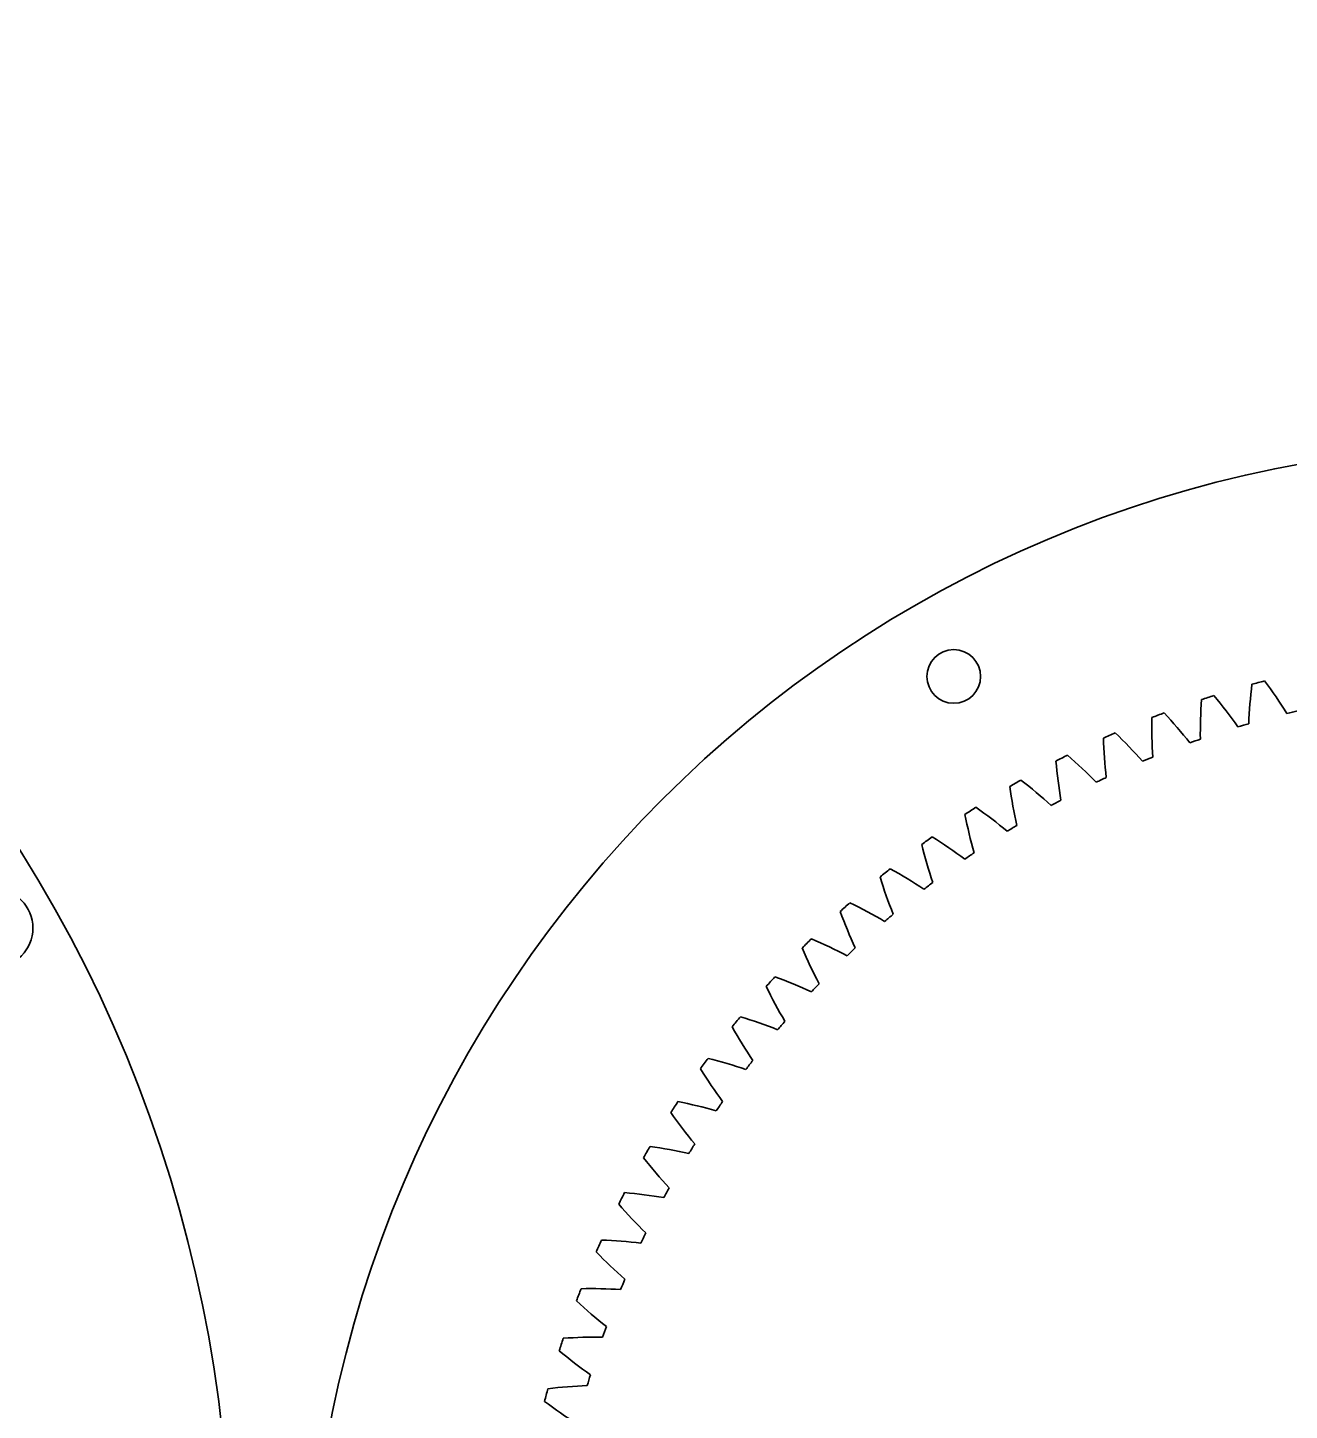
# Model space of a CAD drawing. Header units: inches. Extents: x -10.4 to 15.5, y -3.4 to 11.2.
# Drawn here: x 2.55 to 8.59, y 4.59 to 11.21 of the extents above; entities that cross this region are included whole.
import ezdxf

# ---------------------------------------------------------------- set-up
doc = ezdxf.new("R2010")
doc.units = ezdxf.units.IN
doc.header["$MEASUREMENT"] = 0
doc.layers.add('Layer 1', color=7, linetype='Continuous')

# ---------------------------------------------------------------- blocks, each defined once
blk = doc.blocks.new('block 22')
at = {"layer": 'Layer 1', "color": 7, "lineweight": 35}
blk.add_open_spline([(8.6316, 7.9426), (8.6141, 7.9385), (8.5967, 7.9344), (8.5793, 7.9301)], degree=3, dxfattribs=at)
blk = doc.blocks.new('block 23')
at = {"layer": 'Layer 1', "color": 7, "lineweight": 35}
blk.add_open_spline([(8.5793, 7.9301), (8.5456, 7.9833), (8.5097, 8.0352), (8.4718, 8.0856)], degree=3, dxfattribs=at)
blk = doc.blocks.new('block 24')
at = {"layer": 'Layer 1', "color": 7, "lineweight": 35}
blk.add_open_spline([(8.4718, 8.0856), (8.4517, 8.0804), (8.4317, 8.075), (8.4116, 8.0695)], degree=3, dxfattribs=at)
blk = doc.blocks.new('block 25')
at = {"layer": 'Layer 1', "color": 7, "lineweight": 35}
blk.add_open_spline([(8.4116, 8.0695), (8.404, 8.0069), (8.3989, 7.944), (8.3963, 7.881)], degree=3, dxfattribs=at)
blk = doc.blocks.new('block 26')
at = {"layer": 'Layer 1', "color": 7, "lineweight": 35}
blk.add_open_spline([(8.3963, 7.881), (8.3791, 7.876), (8.3619, 7.871), (8.3447, 7.8658)], degree=3, dxfattribs=at)
blk = doc.blocks.new('block 27')
at = {"layer": 'Layer 1', "color": 7, "lineweight": 35}
blk.add_open_spline([(8.3447, 7.8658), (8.3083, 7.9172), (8.2697, 7.9671), (8.2293, 8.0155)], degree=3, dxfattribs=at)
blk = doc.blocks.new('block 28')
at = {"layer": 'Layer 1', "color": 7, "lineweight": 35}
blk.add_open_spline([(8.2293, 8.0155), (8.2095, 8.0092), (8.1897, 8.0028), (8.17, 7.9962)], degree=3, dxfattribs=at)
blk = doc.blocks.new('block 29')
at = {"layer": 'Layer 1', "color": 7, "lineweight": 35}
blk.add_open_spline([(8.17, 7.9962), (8.1657, 7.9333), (8.1638, 7.8703), (8.1646, 7.8072)], degree=3, dxfattribs=at)
blk = doc.blocks.new('block 30')
at = {"layer": 'Layer 1', "color": 7, "lineweight": 35}
blk.add_open_spline([(8.1646, 7.8072), (8.1476, 7.8013), (8.1307, 7.7953), (8.1139, 7.7893)], degree=3, dxfattribs=at)
blk = doc.blocks.new('block 31')
at = {"layer": 'Layer 1', "color": 7, "lineweight": 35}
blk.add_open_spline([(8.1139, 7.7893), (8.0748, 7.8387), (8.0337, 7.8866), (7.9907, 7.9327)], degree=3, dxfattribs=at)
blk = doc.blocks.new('block 32')
at = {"layer": 'Layer 1', "color": 7, "lineweight": 35}
blk.add_open_spline([(7.9907, 7.9327), (7.9713, 7.9254), (7.9519, 7.918), (7.9325, 7.9104)], degree=3, dxfattribs=at)
blk = doc.blocks.new('block 33')
at = {"layer": 'Layer 1', "color": 7, "lineweight": 35}
blk.add_open_spline([(7.9325, 7.9104), (7.9315, 7.8474), (7.933, 7.7843), (7.937, 7.7214)], degree=3, dxfattribs=at)
blk = doc.blocks.new('block 34')
at = {"layer": 'Layer 1', "color": 7, "lineweight": 35}
blk.add_open_spline([(7.937, 7.7214), (7.9204, 7.7146), (7.9038, 7.7078), (7.8873, 7.7008)], degree=3, dxfattribs=at)
blk = doc.blocks.new('block 35')
at = {"layer": 'Layer 1', "color": 7, "lineweight": 35}
blk.add_open_spline([(7.8873, 7.7008), (7.8457, 7.7481), (7.8021, 7.7938), (7.7568, 7.8376)], degree=3, dxfattribs=at)
blk = doc.blocks.new('block 36')
at = {"layer": 'Layer 1', "color": 7, "lineweight": 35}
blk.add_open_spline([(7.7568, 7.8376), (7.7378, 7.8293), (7.7188, 7.8208), (7.6999, 7.8123)], degree=3, dxfattribs=at)
blk = doc.blocks.new('block 37')
at = {"layer": 'Layer 1', "color": 7, "lineweight": 35}
blk.add_open_spline([(7.6999, 7.8123), (7.7021, 7.7493), (7.7069, 7.6864), (7.7142, 7.6237)], degree=3, dxfattribs=at)
blk = doc.blocks.new('block 38')
at = {"layer": 'Layer 1', "color": 7, "lineweight": 35}
blk.add_open_spline([(7.7142, 7.6237), (7.698, 7.6161), (7.6818, 7.6084), (7.6657, 7.6006)], degree=3, dxfattribs=at)
blk = doc.blocks.new('block 39')
at = {"layer": 'Layer 1', "color": 7, "lineweight": 35}
blk.add_open_spline([(7.6657, 7.6006), (7.6216, 7.6457), (7.5758, 7.689), (7.5282, 7.7304)], degree=3, dxfattribs=at)
blk = doc.blocks.new('block 40')
at = {"layer": 'Layer 1', "color": 7, "lineweight": 35}
blk.add_open_spline([(7.5282, 7.7304), (7.5096, 7.7211), (7.4911, 7.7116), (7.4727, 7.7021)], degree=3, dxfattribs=at)
blk = doc.blocks.new('block 41')
at = {"layer": 'Layer 1', "color": 7, "lineweight": 35}
blk.add_open_spline([(7.4727, 7.7021), (7.4782, 7.6393), (7.4863, 7.5767), (7.4969, 7.5146)], degree=3, dxfattribs=at)
blk = doc.blocks.new('block 42')
at = {"layer": 'Layer 1', "color": 7, "lineweight": 35}
blk.add_open_spline([(7.4969, 7.5146), (7.4811, 7.5061), (7.4653, 7.4976), (7.4496, 7.4889)], degree=3, dxfattribs=at)
blk = doc.blocks.new('block 43')
at = {"layer": 'Layer 1', "color": 7, "lineweight": 35}
blk.add_open_spline([(7.4496, 7.4889), (7.4033, 7.5316), (7.3552, 7.5725), (7.3055, 7.6113)], degree=3, dxfattribs=at)
blk = doc.blocks.new('block 44')
at = {"layer": 'Layer 1', "color": 7, "lineweight": 35}
blk.add_open_spline([(7.3055, 7.6113), (7.2875, 7.6011), (7.2695, 7.5907), (7.2516, 7.5802)], degree=3, dxfattribs=at)
blk = doc.blocks.new('block 45')
at = {"layer": 'Layer 1', "color": 7, "lineweight": 35}
blk.add_open_spline([(7.2516, 7.5802), (7.2604, 7.5178), (7.2717, 7.4557), (7.2856, 7.3942)], degree=3, dxfattribs=at)
blk = doc.blocks.new('block 46')
at = {"layer": 'Layer 1', "color": 7, "lineweight": 35}
blk.add_open_spline([(7.2856, 7.3942), (7.2702, 7.3849), (7.2549, 7.3755), (7.2397, 7.3661)], degree=3, dxfattribs=at)
blk = doc.blocks.new('block 47')
at = {"layer": 'Layer 1', "color": 7, "lineweight": 35}
blk.add_open_spline([(7.2397, 7.3661), (7.1912, 7.4063), (7.141, 7.4446), (7.0894, 7.4808)], degree=3, dxfattribs=at)
blk = doc.blocks.new('block 48')
at = {"layer": 'Layer 1', "color": 7, "lineweight": 35}
blk.add_open_spline([(7.0894, 7.4808), (7.0719, 7.4696), (7.0545, 7.4583), (7.0371, 7.4469)], degree=3, dxfattribs=at)
blk = doc.blocks.new('block 49')
at = {"layer": 'Layer 1', "color": 7, "lineweight": 35}
blk.add_open_spline([(7.0371, 7.4469), (7.0492, 7.385), (7.0638, 7.3236), (7.0808, 7.2629)], degree=3, dxfattribs=at)
blk = doc.blocks.new('block 50')
at = {"layer": 'Layer 1', "color": 7, "lineweight": 35}
blk.add_open_spline([(7.0808, 7.2629), (7.066, 7.2528), (7.0512, 7.2427), (7.0365, 7.2324)], degree=3, dxfattribs=at)
blk = doc.blocks.new('block 51')
at = {"layer": 'Layer 1', "color": 7, "lineweight": 35}
blk.add_open_spline([(7.0365, 7.2324), (6.9859, 7.2701), (6.9338, 7.3057), (6.8804, 7.3391)], degree=3, dxfattribs=at)
blk = doc.blocks.new('block 52')
at = {"layer": 'Layer 1', "color": 7, "lineweight": 35}
blk.add_open_spline([(6.8804, 7.3391), (6.8635, 7.327), (6.8467, 7.3148), (6.83, 7.3025)], degree=3, dxfattribs=at)
blk = doc.blocks.new('block 53')
at = {"layer": 'Layer 1', "color": 7, "lineweight": 35}
blk.add_open_spline([(6.83, 7.3025), (6.8453, 7.2413), (6.8631, 7.1808), (6.8832, 7.1211)], degree=3, dxfattribs=at)
blk = doc.blocks.new('block 54')
at = {"layer": 'Layer 1', "color": 7, "lineweight": 35}
blk.add_open_spline([(6.8832, 7.1211), (6.8689, 7.1103), (6.8547, 7.0993), (6.8405, 7.0883)], degree=3, dxfattribs=at)
blk = doc.blocks.new('block 55')
at = {"layer": 'Layer 1', "color": 7, "lineweight": 35}
blk.add_open_spline([(6.8405, 7.0883), (6.7881, 7.1233), (6.7342, 7.1561), (6.6791, 7.1867)], degree=3, dxfattribs=at)
blk = doc.blocks.new('block 56')
at = {"layer": 'Layer 1', "color": 7, "lineweight": 35}
blk.add_open_spline([(6.6791, 7.1867), (6.6629, 7.1738), (6.6467, 7.1607), (6.6307, 7.1475)], degree=3, dxfattribs=at)
blk = doc.blocks.new('block 57')
at = {"layer": 'Layer 1', "color": 7, "lineweight": 35}
blk.add_open_spline([(6.6307, 7.1475), (6.6492, 7.0872), (6.67, 7.0277), (6.6933, 6.9691)], degree=3, dxfattribs=at)
blk = doc.blocks.new('block 58')
at = {"layer": 'Layer 1', "color": 7, "lineweight": 35}
blk.add_open_spline([(6.6933, 6.9691), (6.6796, 6.9575), (6.666, 6.9459), (6.6524, 6.9342)], degree=3, dxfattribs=at)
blk = doc.blocks.new('block 59')
at = {"layer": 'Layer 1', "color": 7, "lineweight": 35}
blk.add_open_spline([(6.6524, 6.9342), (6.5982, 6.9663), (6.5427, 6.9963), (6.486, 7.024)], degree=3, dxfattribs=at)
blk = doc.blocks.new('block 60')
at = {"layer": 'Layer 1', "color": 7, "lineweight": 35}
blk.add_open_spline([(6.486, 7.024), (6.4705, 7.0102), (6.4551, 6.9963), (6.4397, 6.9823)], degree=3, dxfattribs=at)
blk = doc.blocks.new('block 61')
at = {"layer": 'Layer 1', "color": 7, "lineweight": 35}
blk.add_open_spline([(6.4397, 6.9823), (6.4613, 6.9231), (6.4853, 6.8647), (6.5116, 6.8074)], degree=3, dxfattribs=at)
blk = doc.blocks.new('block 62')
at = {"layer": 'Layer 1', "color": 7, "lineweight": 35}
blk.add_open_spline([(6.5116, 6.8074), (6.4986, 6.7952), (6.4856, 6.7828), (6.4726, 6.7704)], degree=3, dxfattribs=at)
blk = doc.blocks.new('block 63')
at = {"layer": 'Layer 1', "color": 7, "lineweight": 35}
blk.add_open_spline([(6.4726, 6.7704), (6.4168, 6.7997), (6.3598, 6.8267), (6.3018, 6.8514)], degree=3, dxfattribs=at)
blk = doc.blocks.new('block 64')
at = {"layer": 'Layer 1', "color": 7, "lineweight": 35}
blk.add_open_spline([(6.3018, 6.8514), (6.287, 6.8368), (6.2723, 6.8221), (6.2577, 6.8073)], degree=3, dxfattribs=at)
blk = doc.blocks.new('block 65')
at = {"layer": 'Layer 1', "color": 7, "lineweight": 35}
blk.add_open_spline([(6.2577, 6.8073), (6.2824, 6.7493), (6.3094, 6.6923), (6.3387, 6.6364)], degree=3, dxfattribs=at)
blk = doc.blocks.new('block 66')
at = {"layer": 'Layer 1', "color": 7, "lineweight": 35}
blk.add_open_spline([(6.3387, 6.6364), (6.3262, 6.6235), (6.3139, 6.6105), (6.3016, 6.5974)], degree=3, dxfattribs=at)
blk = doc.blocks.new('block 67')
at = {"layer": 'Layer 1', "color": 7, "lineweight": 35}
blk.add_open_spline([(6.3016, 6.5974), (6.2443, 6.6237), (6.186, 6.6477), (6.1268, 6.6693)], degree=3, dxfattribs=at)
blk = doc.blocks.new('block 68')
at = {"layer": 'Layer 1', "color": 7, "lineweight": 35}
blk.add_open_spline([(6.1268, 6.6693), (6.1128, 6.654), (6.0989, 6.6386), (6.0851, 6.623)], degree=3, dxfattribs=at)
blk = doc.blocks.new('block 69')
at = {"layer": 'Layer 1', "color": 7, "lineweight": 35}
blk.add_open_spline([(6.0851, 6.623), (6.1128, 6.5664), (6.1427, 6.5109), (6.1749, 6.4566)], degree=3, dxfattribs=at)
blk = doc.blocks.new('block 70')
at = {"layer": 'Layer 1', "color": 7, "lineweight": 35}
blk.add_open_spline([(6.1749, 6.4566), (6.1632, 6.4431), (6.1515, 6.4294), (6.1399, 6.4157)], degree=3, dxfattribs=at)
blk = doc.blocks.new('block 71')
at = {"layer": 'Layer 1', "color": 7, "lineweight": 35}
blk.add_open_spline([(6.1399, 6.4157), (6.0813, 6.439), (6.0218, 6.4599), (5.9616, 6.4784)], degree=3, dxfattribs=at)
blk = doc.blocks.new('block 72')
at = {"layer": 'Layer 1', "color": 7, "lineweight": 35}
blk.add_open_spline([(5.9616, 6.4784), (5.9484, 6.4623), (5.9353, 6.4462), (5.9223, 6.43)], degree=3, dxfattribs=at)
blk = doc.blocks.new('block 73')
at = {"layer": 'Layer 1', "color": 7, "lineweight": 35}
blk.add_open_spline([(5.9223, 6.43), (5.953, 6.3749), (5.9858, 6.321), (6.0207, 6.2685)], degree=3, dxfattribs=at)
blk = doc.blocks.new('block 74')
at = {"layer": 'Layer 1', "color": 7, "lineweight": 35}
blk.add_open_spline([(6.0207, 6.2685), (6.0097, 6.2544), (5.9988, 6.2401), (5.988, 6.2258)], degree=3, dxfattribs=at)
blk = doc.blocks.new('block 75')
at = {"layer": 'Layer 1', "color": 7, "lineweight": 35}
blk.add_open_spline([(5.988, 6.2258), (5.9282, 6.246), (5.8677, 6.2638), (5.8065, 6.2791)], degree=3, dxfattribs=at)
blk = doc.blocks.new('block 76')
at = {"layer": 'Layer 1', "color": 7, "lineweight": 35}
blk.add_open_spline([(5.8065, 6.2791), (5.7942, 6.2624), (5.782, 6.2455), (5.7699, 6.2287)], degree=3, dxfattribs=at)
blk = doc.blocks.new('block 77')
at = {"layer": 'Layer 1', "color": 7, "lineweight": 35}
blk.add_open_spline([(5.7699, 6.2287), (5.8034, 6.1752), (5.839, 6.1232), (5.8766, 6.0726)], degree=3, dxfattribs=at)
blk = doc.blocks.new('block 78')
at = {"layer": 'Layer 1', "color": 7, "lineweight": 35}
blk.add_open_spline([(5.8766, 6.0726), (5.8664, 6.0579), (5.8562, 6.0431), (5.8462, 6.0282)], degree=3, dxfattribs=at)
blk = doc.blocks.new('block 79')
at = {"layer": 'Layer 1', "color": 7, "lineweight": 35}
blk.add_open_spline([(5.8462, 6.0282), (5.7854, 6.0453), (5.7241, 6.0598), (5.6622, 6.0719)], degree=3, dxfattribs=at)
blk = doc.blocks.new('block 80')
at = {"layer": 'Layer 1', "color": 7, "lineweight": 35}
blk.add_open_spline([(5.6622, 6.0719), (5.6508, 6.0546), (5.6394, 6.0372), (5.6282, 6.0196)], degree=3, dxfattribs=at)
blk = doc.blocks.new('block 81')
at = {"layer": 'Layer 1', "color": 7, "lineweight": 35}
blk.add_open_spline([(5.6282, 6.0196), (5.6645, 5.968), (5.7027, 5.9179), (5.743, 5.8694)], degree=3, dxfattribs=at)
blk = doc.blocks.new('block 82')
at = {"layer": 'Layer 1', "color": 7, "lineweight": 35}
blk.add_open_spline([(5.743, 5.8694), (5.7335, 5.8541), (5.7242, 5.8388), (5.7149, 5.8235)], degree=3, dxfattribs=at)
blk = doc.blocks.new('block 83')
at = {"layer": 'Layer 1', "color": 7, "lineweight": 35}
blk.add_open_spline([(5.7149, 5.8235), (5.6534, 5.8373), (5.5913, 5.8486), (5.5289, 5.8575)], degree=3, dxfattribs=at)
blk = doc.blocks.new('block 84')
at = {"layer": 'Layer 1', "color": 7, "lineweight": 35}
blk.add_open_spline([(5.5289, 5.8575), (5.5184, 5.8396), (5.508, 5.8216), (5.4977, 5.8035)], degree=3, dxfattribs=at)
blk = doc.blocks.new('block 85')
at = {"layer": 'Layer 1', "color": 7, "lineweight": 35}
blk.add_open_spline([(5.4977, 5.8035), (5.5366, 5.7539), (5.5774, 5.7058), (5.6202, 5.6594)], degree=3, dxfattribs=at)
blk = doc.blocks.new('block 86')
at = {"layer": 'Layer 1', "color": 7, "lineweight": 35}
blk.add_open_spline([(5.6202, 5.6594), (5.6115, 5.6437), (5.603, 5.628), (5.5945, 5.6122)], degree=3, dxfattribs=at)
blk = doc.blocks.new('block 87')
at = {"layer": 'Layer 1', "color": 7, "lineweight": 35}
blk.add_open_spline([(5.5945, 5.6122), (5.5323, 5.6227), (5.4698, 5.6308), (5.407, 5.6364)], degree=3, dxfattribs=at)
blk = doc.blocks.new('block 88')
at = {"layer": 'Layer 1', "color": 7, "lineweight": 35}
blk.add_open_spline([(5.407, 5.6364), (5.3974, 5.6179), (5.388, 5.5994), (5.3787, 5.5808)], degree=3, dxfattribs=at)
blk = doc.blocks.new('block 89')
at = {"layer": 'Layer 1', "color": 7, "lineweight": 35}
blk.add_open_spline([(5.3787, 5.5808), (5.4201, 5.5333), (5.4634, 5.4874), (5.5085, 5.4434)], degree=3, dxfattribs=at)
blk = doc.blocks.new('block 90')
at = {"layer": 'Layer 1', "color": 7, "lineweight": 35}
blk.add_open_spline([(5.5085, 5.4434), (5.5007, 5.4272), (5.4929, 5.4111), (5.4853, 5.3948)], degree=3, dxfattribs=at)
blk = doc.blocks.new('block 91')
at = {"layer": 'Layer 1', "color": 7, "lineweight": 35}
blk.add_open_spline([(5.4853, 5.3948), (5.4227, 5.4021), (5.3598, 5.4069), (5.2968, 5.4092)], degree=3, dxfattribs=at)
blk = doc.blocks.new('block 92')
at = {"layer": 'Layer 1', "color": 7, "lineweight": 35}
blk.add_open_spline([(5.2968, 5.4092), (5.2882, 5.3903), (5.2798, 5.3713), (5.2714, 5.3522)], degree=3, dxfattribs=at)
blk = doc.blocks.new('block 93')
at = {"layer": 'Layer 1', "color": 7, "lineweight": 35}
blk.add_open_spline([(5.2714, 5.3522), (5.3153, 5.3069), (5.3609, 5.2634), (5.4083, 5.2217)], degree=3, dxfattribs=at)
blk = doc.blocks.new('block 94')
at = {"layer": 'Layer 1', "color": 7, "lineweight": 35}
blk.add_open_spline([(5.4083, 5.2217), (5.4013, 5.2052), (5.3944, 5.1887), (5.3877, 5.1721)], degree=3, dxfattribs=at)
blk = doc.blocks.new('block 95')
at = {"layer": 'Layer 1', "color": 7, "lineweight": 35}
blk.add_open_spline([(5.3877, 5.1721), (5.3248, 5.1761), (5.2617, 5.1776), (5.1987, 5.1765)], degree=3, dxfattribs=at)
blk = doc.blocks.new('block 96')
at = {"layer": 'Layer 1', "color": 7, "lineweight": 35}
blk.add_open_spline([(5.1987, 5.1765), (5.1911, 5.1572), (5.1836, 5.1378), (5.1763, 5.1183)], degree=3, dxfattribs=at)
blk = doc.blocks.new('block 97')
at = {"layer": 'Layer 1', "color": 7, "lineweight": 35}
blk.add_open_spline([(5.1763, 5.1183), (5.2225, 5.0754), (5.2703, 5.0343), (5.3198, 4.9952)], degree=3, dxfattribs=at)
blk = doc.blocks.new('block 98')
at = {"layer": 'Layer 1', "color": 7, "lineweight": 35}
blk.add_open_spline([(5.3198, 4.9952), (5.3137, 4.9783), (5.3077, 4.9614), (5.3018, 4.9445)], degree=3, dxfattribs=at)
blk = doc.blocks.new('block 99')
at = {"layer": 'Layer 1', "color": 7, "lineweight": 35}
blk.add_open_spline([(5.3018, 4.9445), (5.2388, 4.9452), (5.1757, 4.9434), (5.1128, 4.9391)], degree=3, dxfattribs=at)
blk = doc.blocks.new('block 100')
at = {"layer": 'Layer 1', "color": 7, "lineweight": 35}
blk.add_open_spline([(5.1128, 4.9391), (5.1063, 4.9194), (5.0999, 4.8996), (5.0936, 4.8798)], degree=3, dxfattribs=at)
blk = doc.blocks.new('block 101')
at = {"layer": 'Layer 1', "color": 7, "lineweight": 35}
blk.add_open_spline([(5.0936, 4.8798), (5.1419, 4.8393), (5.1919, 4.8008), (5.2433, 4.7643)], degree=3, dxfattribs=at)
blk = doc.blocks.new('block 102')
at = {"layer": 'Layer 1', "color": 7, "lineweight": 35}
blk.add_open_spline([(5.2433, 4.7643), (5.2381, 4.7472), (5.233, 4.73), (5.228, 4.7128)], degree=3, dxfattribs=at)
blk = doc.blocks.new('block 103')
at = {"layer": 'Layer 1', "color": 7, "lineweight": 35}
blk.add_open_spline([(5.228, 4.7128), (5.165, 4.7102), (5.1021, 4.7051), (5.0396, 4.6975)], degree=3, dxfattribs=at)
blk = doc.blocks.new('block 104')
at = {"layer": 'Layer 1', "color": 7, "lineweight": 35}
blk.add_open_spline([(5.0396, 4.6975), (5.0341, 4.6774), (5.0287, 4.6573), (5.0234, 4.6372)], degree=3, dxfattribs=at)
blk = doc.blocks.new('block 105')
at = {"layer": 'Layer 1', "color": 7, "lineweight": 35}
blk.add_open_spline([(5.0234, 4.6372), (5.0738, 4.5994), (5.1257, 4.5635), (5.179, 4.5298)], degree=3, dxfattribs=at)
blk = doc.blocks.new('block 482')
at = {"layer": 'Layer 1', "color": 7, "lineweight": 35}
blk.add_open_spline([(7.1118, 8.1072), (7.1118, 8.1782), (7.0542, 8.2357), (6.9833, 8.2357), (6.9123, 8.2357), (6.8548, 8.1782), (6.8548, 8.1072), (6.8548, 8.0363), (6.9123, 7.9787), (6.9833, 7.9787), (7.0542, 7.9787), (7.1118, 8.0363), (7.1118, 8.1072)], degree=3, knots=[0, 0, 0, 0, 1, 1, 1, 2, 2, 2, 3, 3, 3, 4, 4, 4, 4], dxfattribs=at)
blk = doc.blocks.new('block 485')
at = {"layer": 'Layer 1', "color": 7, "lineweight": 35}
blk.add_open_spline([(15.49, 3.4191), (15.49, 6.6224), (12.8932, 9.2191), (9.6899, 9.2191), (6.4867, 9.2191), (3.89, 6.6224), (3.89, 3.4191), (3.89, 0.2159), (6.4867, -2.3809), (9.69, -2.3809), (12.8932, -2.3809), (15.49, 0.2159), (15.49, 3.4191)], degree=3, knots=[0, 0, 0, 0, 1, 1, 1, 2, 2, 2, 3, 3, 3, 4, 4, 4, 4], dxfattribs=at)
blk = doc.blocks.new('block 609')
at = {"layer": 'Layer 1', "color": 7, "lineweight": 35}
blk.add_open_spline([(2.1982, 6.9028), (2.1982, 7.0064), (2.2822, 7.0903), (2.3857, 7.0903), (2.4893, 7.0903), (2.5732, 7.0064), (2.5732, 6.9028), (2.5732, 6.7993), (2.4893, 6.7153), (2.3857, 6.7153), (2.2822, 6.7153), (2.1982, 6.7993), (2.1982, 6.9028), (2.1982, 6.9028), (2.1982, 6.9028), (2.1982, 6.9028)], degree=3, knots=[0, 0, 0, 0, 1, 1, 1, 2, 2, 2, 3, 3, 3, 4, 4, 4, 5, 5, 5, 5], dxfattribs=at)
blk = doc.blocks.new('block 628')
at = {"layer": 'Layer 1', "color": 7, "lineweight": 35}
blk.add_open_spline([(2.895, 1.0304), (4.4259, 4.2774), (3.0348, 8.1508), (-0.2123, 9.6817), (-3.4593, 11.2127), (-7.3326, 9.8215), (-8.8636, 6.5745), (-10.3945, 3.3274), (-9.0034, -0.5459), (-5.7563, -2.0768), (-2.8843, -3.431), (0.5458, -2.5119), (2.356, 0.0968)], degree=3, knots=[0, 0, 0, 0, 1, 1, 1, 2, 2, 2, 3, 3, 3, 4, 4, 4, 4], dxfattribs=at)
blk = doc.blocks.new('block 599')
at = {"layer": 'Layer 1'}
for name in ['block 628', 'block 609']:
    blk.add_blockref(name, (0, 0), dxfattribs=at)

msp = doc.modelspace()

# ---------------------------------------------------------------- block references
at = {"layer": 'Layer 1'}
for name in ['block 599', 'block 485', 'block 482', 'block 24', 'block 23', 'block 28', 'block 27', 'block 25', 'block 29', 'block 22', 'block 33', 'block 32', 'block 31', 'block 26', 'block 36', 'block 37', 'block 35', 'block 30', 'block 40', 'block 41', 'block 39', 'block 34', 'block 44', 'block 43', 'block 38', 'block 45', 'block 48', 'block 47', 'block 42', 'block 49', 'block 46', 'block 52', 'block 53', 'block 51', 'block 50', 'block 56', 'block 55', 'block 57', 'block 54', 'block 60', 'block 59', 'block 61', 'block 58', 'block 64', 'block 63', 'block 65', 'block 62', 'block 68', 'block 69', 'block 67', 'block 66', 'block 72', 'block 73', 'block 71', 'block 70', 'block 76', 'block 77', 'block 75', 'block 74', 'block 80', 'block 79', 'block 78', 'block 81', 'block 84', 'block 83', 'block 82', 'block 85', 'block 88', 'block 87', 'block 86', 'block 89', 'block 90', 'block 92', 'block 91', 'block 93', 'block 96', 'block 95', 'block 94', 'block 97', 'block 98', 'block 100', 'block 99', 'block 101', 'block 103', 'block 102', 'block 104', 'block 105']:
    msp.add_blockref(name, (0, 0), dxfattribs=at)

doc.saveas('drawing.dxf')
